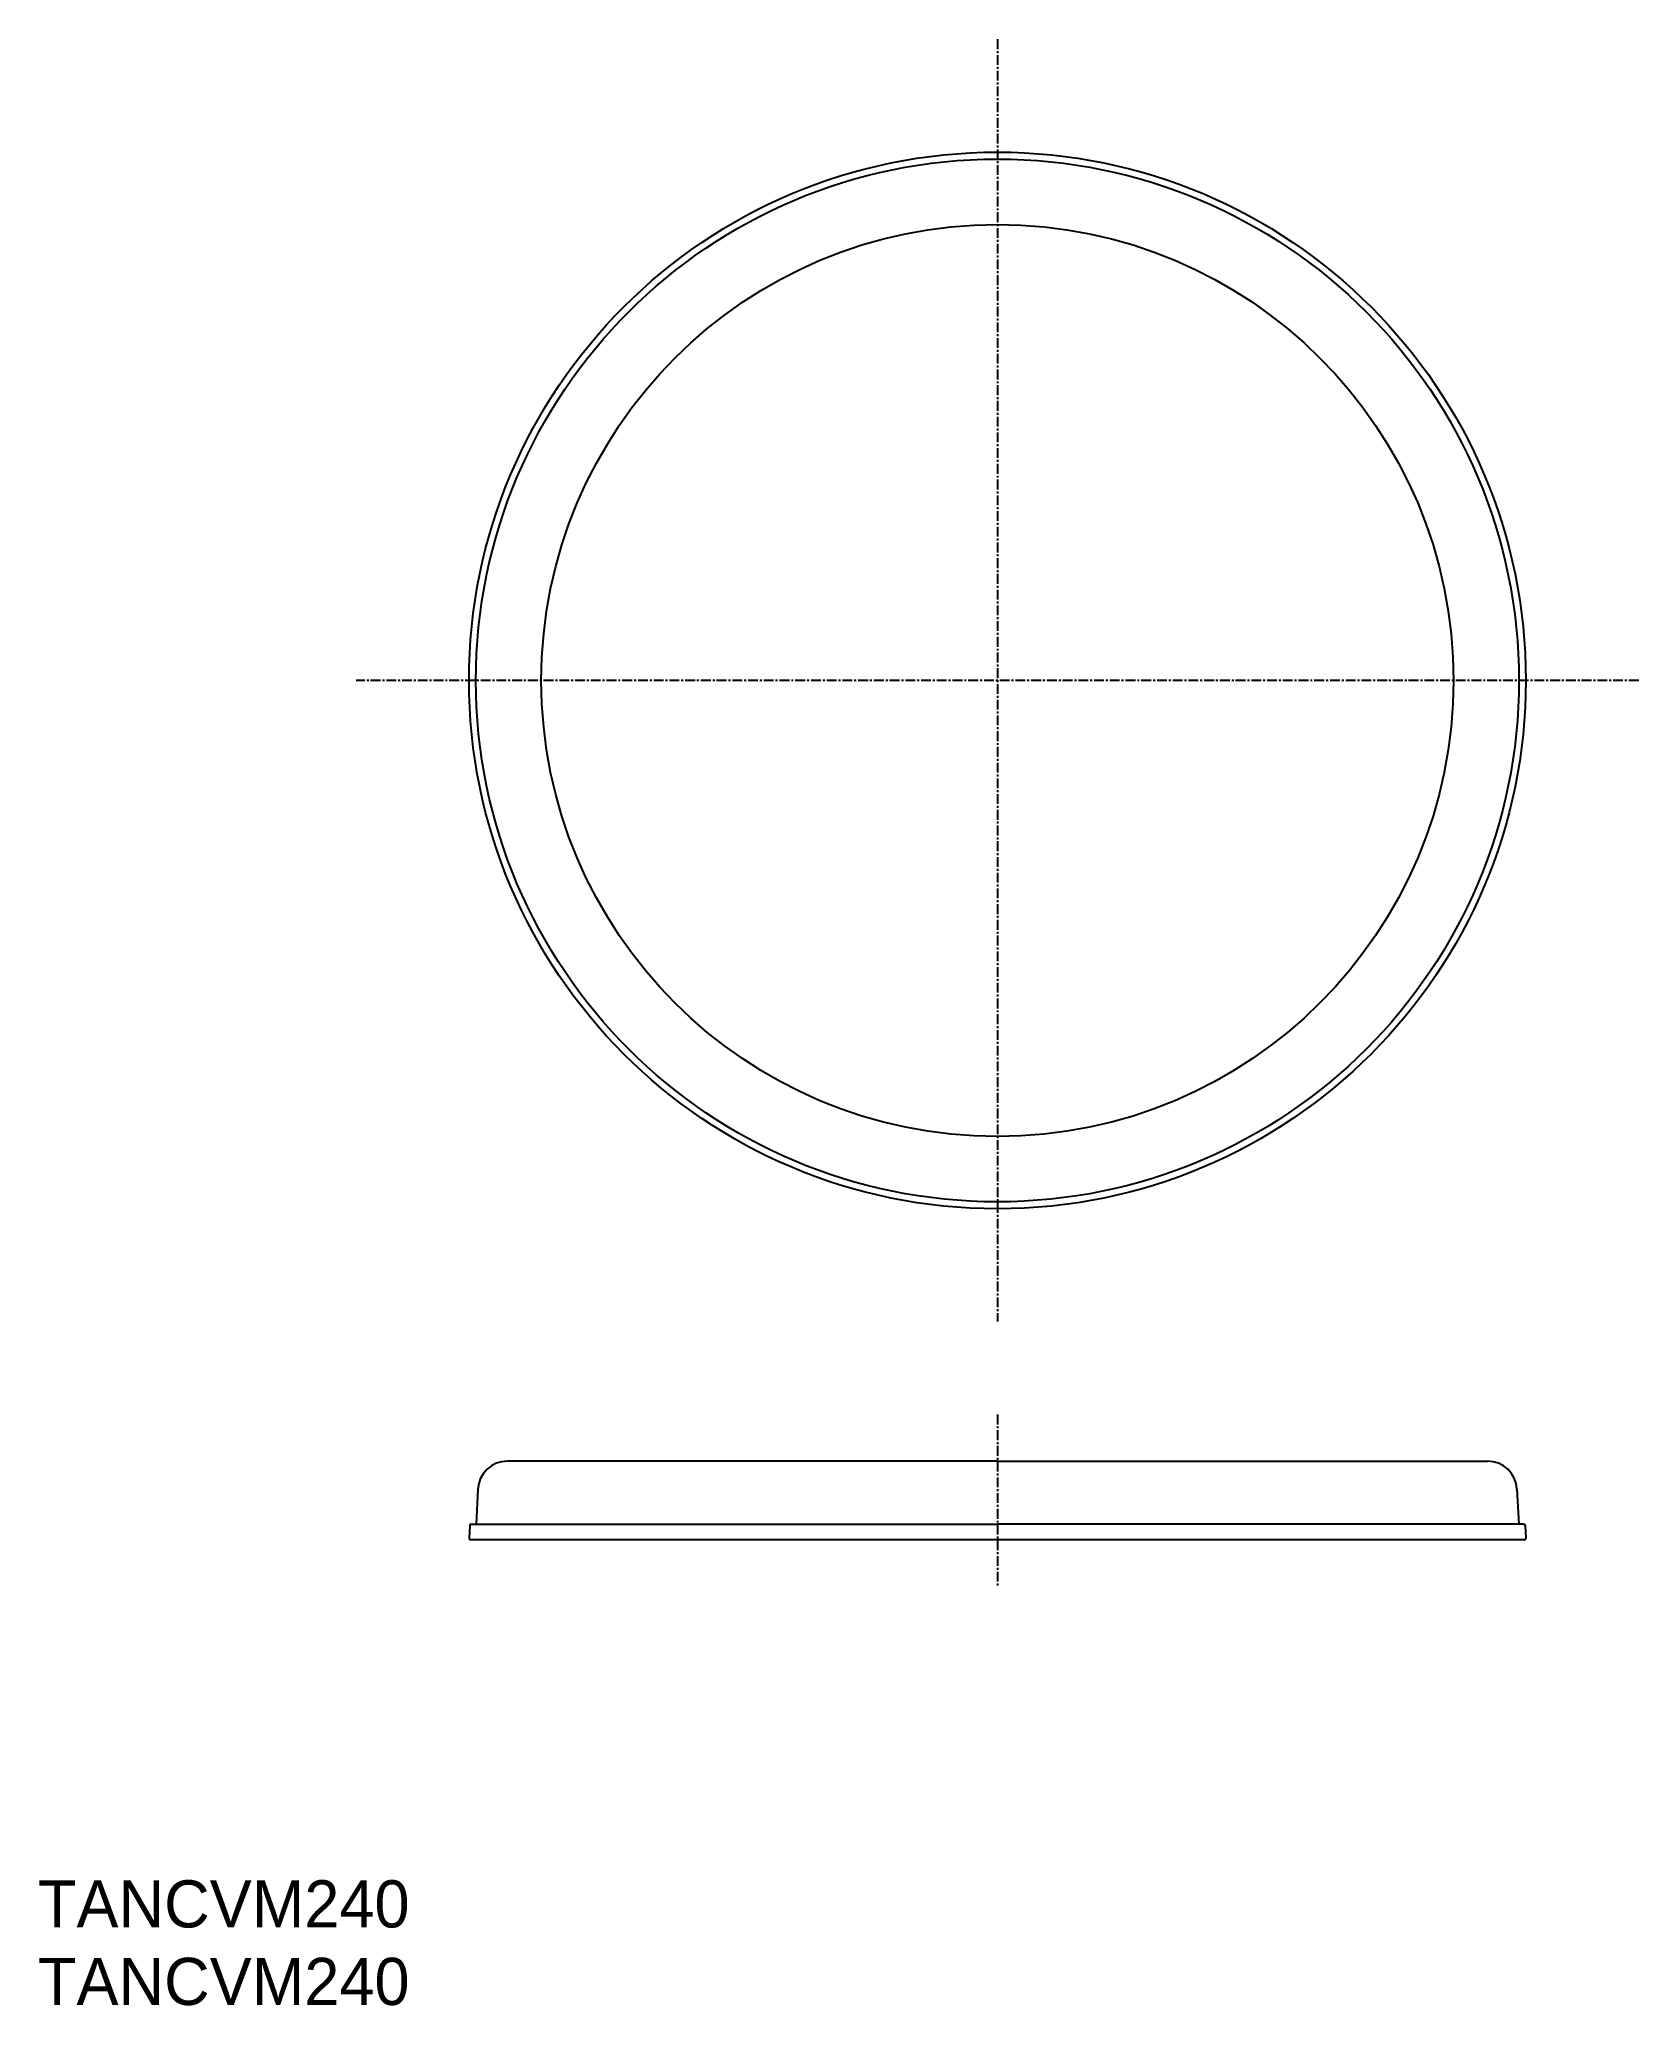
# Model space of a CAD drawing. Extents: x -10 to 397, y 30 to 530.
import ezdxf

# ---------------------------------------------------------------- set-up
doc = ezdxf.new("R2010")
doc.units = 0
doc.header["$LTSCALE"] = 2
doc.linetypes.add('CENTER', pattern=[2, 1.25, -0.25, 0.25, -0.25])
doc.layers.get('0').update_dxf_attribs({"linetype": 'CONTINUOUS'})
doc.layers.add('CENTER', color=1, linetype='CENTER')

msp = doc.modelspace()

# ---------------------------------------------------------------- linework, layer by layer
at = {"color": 7, "linetype": 'CONTINUOUS'}
for p, q in [((233.81, 168.44), (109.17, 168.44)), ((233.81, 168.44), (358.46, 168.44)), ((101.68, 161.33), (101.22, 152.44)), ((365.95, 161.33), (366.41, 152.44)), ((99.59, 152.06), (99.43, 148.86)), ((99.99, 152.44), (233.81, 152.44)), ((367.64, 152.44), (233.81, 152.44)), ((368.03, 152.06), (368.2, 148.86)), ((367.8, 148.44), (99.83, 148.44))]:
    msp.add_line(p, q, dxfattribs=at)
for radius in [134.39, 132.62, 116]:
    msp.add_circle((233.81, 367.02), radius, dxfattribs=at)
for centre, radius, start, end in [((109.17, 160.94), 7.5, 90, 177), ((358.46, 160.94), 7.5, 3, 90), ((99.99, 152.04), 0.4, 90, 177), ((367.64, 152.04), 0.4, 3, 90), ((99.83, 148.84), 0.4, 177, 270), ((367.8, 148.84), 0.4, 270, 3)]:
    msp.add_arc(centre, radius, start, end, dxfattribs=at)
at = {"layer": 'CENTER', "color": 1, "linetype": 'CENTER'}
for p, q in [((233.81, 530.11), (233.81, 203.94)), ((396.9, 367.02), (70.73, 367.02)), ((233.81, 180.3), (233.81, 136.57))]:
    msp.add_line(p, q, dxfattribs=at)

# ---------------------------------------------------------------- texts
for p in [(-10.22, 49.82), (-10.22, 30.1)]:
    msp.add_text('TANCVM240', height=12).set_placement(p)

doc.saveas('drawing.dxf')
